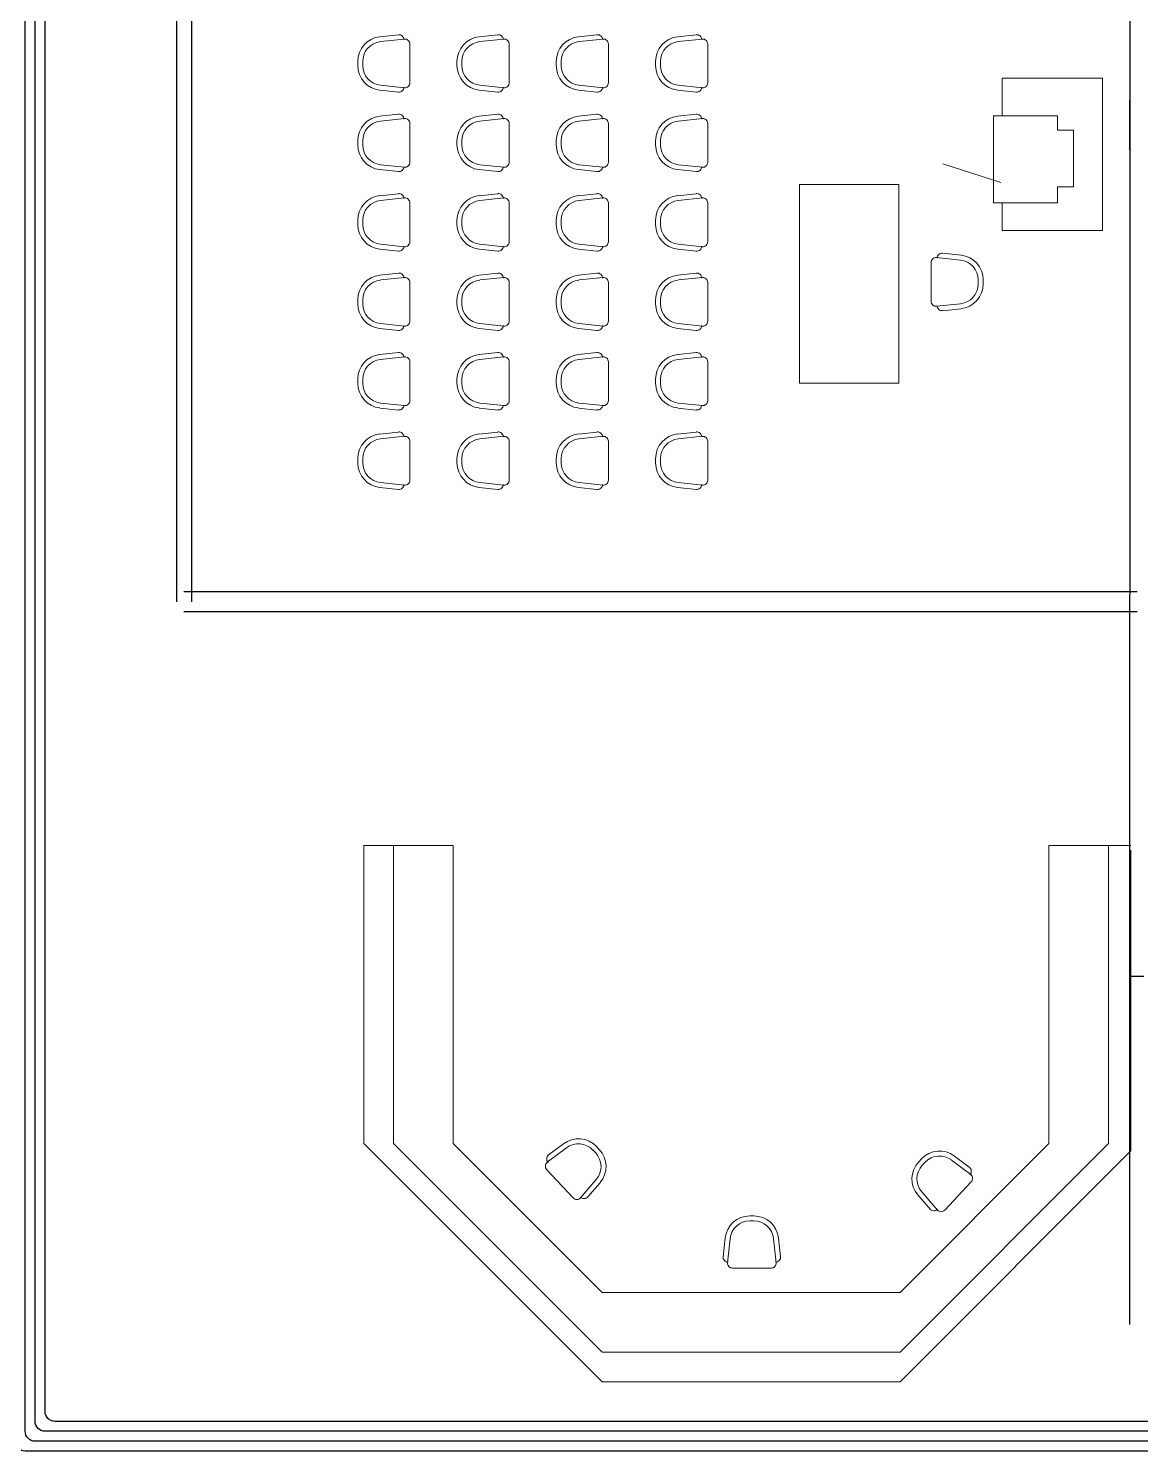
# Model space of a CAD drawing. Extents: x -59 to 582, y -1177 to 100.
# Drawn here: x 15.83 to 27.03, y -48.82 to -34.46 of the extents above; entities that cross this region are included whole.
import ezdxf

# ---------------------------------------------------------------- set-up
doc = ezdxf.new("R2010")
doc.units = 0
doc.header["$LTSCALE"] = 0.15
doc.layers.add('0 sockets', color=252, linetype='Continuous')
doc.layers.add('grocol', color=252, linetype='Continuous')
for name, color, linetype, lineweight in [('anal', 252, 'Continuous', 20), ('elev', 252, 'Continuous', 9), ('FUR', 252, 'Continuous', 9), ('wall', 252, 'Continuous', 30)]:
    doc.layers.add(name, color=color, linetype=linetype, lineweight=lineweight)

# ---------------------------------------------------------------- blocks, each defined once
blk = doc.blocks.new('ARCH')
at = {"layer": 'anal'}
for p, q in [((19.212, 343.146), (19.212, 346.146)), ((19.212, 346.146), (20.112, 346.146)), ((19.512, 343.146), (19.512, 346.146)), ((20.112, 343.146), (20.112, 346.146)), ((26.112, 343.146), (26.112, 346.146)), ((26.112, 346.146), (26.937, 346.146)), ((26.712, 343.146), (26.712, 346.146)), ((26.937, 346.1), (26.937, 343.071)), ((21.612, 340.746), (19.212, 343.146)), ((21.612, 341.046), (19.512, 343.146)), ((20.112, 343.146), (21.612, 341.646)), ((24.612, 341.646), (26.112, 343.146)), ((26.712, 343.146), (24.612, 341.046)), ((24.612, 340.746), (26.937, 343.071)), ((21.612, 341.646), (24.612, 341.646)), ((21.612, 341.046), (24.612, 341.046)), ((21.612, 340.746), (24.612, 340.746))]:
    blk.add_line(p, q, dxfattribs=at)
at = {"layer": 'elev', "ltscale": 0.5}
for p, q in [((26.651, 353.873), (25.642, 353.873)), ((25.642, 353.873), (25.642, 353.493)), ((26.651, 352.339), (26.651, 353.873)), ((25.555, 353.493), (25.555, 352.617)), ((26.198, 353.493), (25.555, 353.493)), ((26.198, 353.347), (26.198, 353.493)), ((26.359, 353.347), (26.198, 353.347)), ((26.359, 352.777), (26.359, 353.347)), ((25.628, 352.821), (25.043, 353.011)), ((26.198, 352.777), (26.359, 352.777)), ((26.198, 352.617), (26.198, 352.777)), ((25.555, 352.617), (26.198, 352.617)), ((25.642, 352.617), (25.642, 352.339)), ((25.642, 352.339), (26.651, 352.339))]:
    blk.add_line(p, q, dxfattribs=at)
at = {"layer": 'FUR'}
for p, q in [((19.56, 354.309), (19.373, 354.289)), ((19.621, 354.266), (19.379, 354.24)), ((19.675, 354.216), (19.675, 353.825)), ((20.56, 354.309), (20.373, 354.289)), ((20.621, 354.266), (20.379, 354.24)), ((20.675, 354.216), (20.675, 353.825)), ((21.56, 354.309), (21.373, 354.289)), ((21.621, 354.266), (21.379, 354.24)), ((21.675, 354.216), (21.675, 353.825)), ((22.56, 354.309), (22.373, 354.289)), ((22.621, 354.266), (22.379, 354.24)), ((22.675, 354.216), (22.675, 353.825)), ((19.15, 354), (19.15, 354.041)), ((19.2, 354), (19.2, 354.041)), ((20.15, 354), (20.15, 354.041)), ((20.2, 354), (20.2, 354.041)), ((21.15, 354), (21.15, 354.041)), ((21.2, 354), (21.2, 354.041)), ((22.15, 354), (22.15, 354.041)), ((22.2, 354), (22.2, 354.041)), ((19.621, 353.775), (19.379, 353.801)), ((20.621, 353.775), (20.379, 353.801)), ((21.621, 353.775), (21.379, 353.801)), ((22.621, 353.775), (22.379, 353.801)), ((19.56, 353.731), (19.373, 353.751)), ((20.56, 353.731), (20.373, 353.751)), ((21.56, 353.731), (21.373, 353.751)), ((22.56, 353.731), (22.373, 353.751)), ((19.56, 353.509), (19.373, 353.489)), ((20.56, 353.509), (20.373, 353.489)), ((21.56, 353.509), (21.373, 353.489)), ((22.56, 353.509), (22.373, 353.489)), ((19.621, 353.466), (19.379, 353.44)), ((19.675, 353.416), (19.675, 353.025)), ((20.621, 353.466), (20.379, 353.44)), ((20.675, 353.416), (20.675, 353.025)), ((21.621, 353.466), (21.379, 353.44)), ((21.675, 353.416), (21.675, 353.025)), ((22.621, 353.466), (22.379, 353.44)), ((22.675, 353.416), (22.675, 353.025)), ((19.15, 353.2), (19.15, 353.241)), ((19.2, 353.2), (19.2, 353.241)), ((20.15, 353.2), (20.15, 353.241)), ((20.2, 353.2), (20.2, 353.241)), ((21.15, 353.2), (21.15, 353.241)), ((21.2, 353.2), (21.2, 353.241)), ((22.15, 353.2), (22.15, 353.241)), ((22.2, 353.2), (22.2, 353.241)), ((19.56, 352.931), (19.373, 352.951)), ((19.621, 352.975), (19.379, 353.001)), ((20.56, 352.931), (20.373, 352.951)), ((20.621, 352.975), (20.379, 353.001)), ((21.56, 352.931), (21.373, 352.951)), ((21.621, 352.975), (21.379, 353.001)), ((22.56, 352.931), (22.373, 352.951)), ((22.621, 352.975), (22.379, 353.001)), ((23.6, 352.8), (23.6, 350.8)), ((24.6, 352.8), (23.6, 352.8)), ((24.6, 350.8), (24.6, 352.8)), ((19.56, 352.709), (19.373, 352.689)), ((19.621, 352.666), (19.379, 352.64)), ((20.56, 352.709), (20.373, 352.689)), ((20.621, 352.666), (20.379, 352.64)), ((21.56, 352.709), (21.373, 352.689)), ((21.621, 352.666), (21.379, 352.64)), ((22.56, 352.709), (22.373, 352.689)), ((22.621, 352.666), (22.379, 352.64)), ((19.675, 352.616), (19.675, 352.225)), ((20.675, 352.616), (20.675, 352.225)), ((21.675, 352.616), (21.675, 352.225)), ((22.675, 352.616), (22.675, 352.225)), ((19.15, 352.4), (19.15, 352.441)), ((19.2, 352.4), (19.2, 352.441)), ((20.15, 352.4), (20.15, 352.441)), ((20.2, 352.4), (20.2, 352.441)), ((21.15, 352.4), (21.15, 352.441)), ((21.2, 352.4), (21.2, 352.441)), ((22.15, 352.4), (22.15, 352.441)), ((22.2, 352.4), (22.2, 352.441)), ((19.621, 352.175), (19.379, 352.201)), ((20.621, 352.175), (20.379, 352.201)), ((21.621, 352.175), (21.379, 352.201)), ((22.621, 352.175), (22.379, 352.201)), ((19.56, 352.131), (19.373, 352.151)), ((20.56, 352.131), (20.373, 352.151)), ((21.56, 352.131), (21.373, 352.151)), ((22.56, 352.131), (22.373, 352.151)), ((24.979, 352.066), (25.221, 352.04)), ((25.04, 352.109), (25.227, 352.089)), ((19.56, 351.909), (19.373, 351.889)), ((20.56, 351.909), (20.373, 351.889)), ((21.56, 351.909), (21.373, 351.889)), ((22.56, 351.909), (22.373, 351.889)), ((24.925, 352.016), (24.925, 351.625)), ((19.621, 351.866), (19.379, 351.84)), ((19.675, 351.816), (19.675, 351.425)), ((20.621, 351.866), (20.379, 351.84)), ((20.675, 351.816), (20.675, 351.425)), ((21.621, 351.866), (21.379, 351.84)), ((21.675, 351.816), (21.675, 351.425)), ((22.621, 351.866), (22.379, 351.84)), ((22.675, 351.816), (22.675, 351.425)), ((25.4, 351.8), (25.4, 351.841)), ((25.45, 351.8), (25.45, 351.841)), ((19.15, 351.6), (19.15, 351.641)), ((19.2, 351.6), (19.2, 351.641)), ((20.15, 351.6), (20.15, 351.641)), ((20.2, 351.6), (20.2, 351.641)), ((21.15, 351.6), (21.15, 351.641)), ((21.2, 351.6), (21.2, 351.641)), ((22.15, 351.6), (22.15, 351.641)), ((22.2, 351.6), (22.2, 351.641)), ((24.979, 351.575), (25.221, 351.601)), ((25.04, 351.531), (25.227, 351.551)), ((19.56, 351.331), (19.373, 351.351)), ((19.621, 351.375), (19.379, 351.401)), ((20.56, 351.331), (20.373, 351.351)), ((20.621, 351.375), (20.379, 351.401)), ((21.56, 351.331), (21.373, 351.351)), ((21.621, 351.375), (21.379, 351.401)), ((22.56, 351.331), (22.373, 351.351)), ((22.621, 351.375), (22.379, 351.401)), ((19.56, 351.109), (19.373, 351.089)), ((19.621, 351.066), (19.379, 351.04)), ((20.56, 351.109), (20.373, 351.089)), ((20.621, 351.066), (20.379, 351.04)), ((21.56, 351.109), (21.373, 351.089)), ((21.621, 351.066), (21.379, 351.04)), ((22.56, 351.109), (22.373, 351.089)), ((22.621, 351.066), (22.379, 351.04)), ((19.675, 351.016), (19.675, 350.625)), ((20.675, 351.016), (20.675, 350.625)), ((21.675, 351.016), (21.675, 350.625)), ((22.675, 351.016), (22.675, 350.625)), ((19.15, 350.8), (19.15, 350.841)), ((19.2, 350.8), (19.2, 350.841)), ((20.15, 350.8), (20.15, 350.841)), ((20.2, 350.8), (20.2, 350.841)), ((21.15, 350.8), (21.15, 350.841)), ((21.2, 350.8), (21.2, 350.841)), ((22.15, 350.8), (22.15, 350.841)), ((22.2, 350.8), (22.2, 350.841)), ((23.6, 350.8), (24.6, 350.8)), ((19.56, 350.531), (19.373, 350.551)), ((19.621, 350.575), (19.379, 350.601)), ((20.56, 350.531), (20.373, 350.551)), ((20.621, 350.575), (20.379, 350.601)), ((21.56, 350.531), (21.373, 350.551)), ((21.621, 350.575), (21.379, 350.601)), ((22.56, 350.531), (22.373, 350.551)), ((22.621, 350.575), (22.379, 350.601)), ((19.56, 350.309), (19.373, 350.289)), ((19.621, 350.266), (19.379, 350.24)), ((19.675, 350.216), (19.675, 349.825)), ((20.56, 350.309), (20.373, 350.289)), ((20.621, 350.266), (20.379, 350.24)), ((20.675, 350.216), (20.675, 349.825)), ((21.56, 350.309), (21.373, 350.289)), ((21.621, 350.266), (21.379, 350.24)), ((21.675, 350.216), (21.675, 349.825)), ((22.56, 350.309), (22.373, 350.289)), ((22.621, 350.266), (22.379, 350.24)), ((22.675, 350.216), (22.675, 349.825)), ((19.15, 350), (19.15, 350.041)), ((19.2, 350), (19.2, 350.041)), ((20.15, 350), (20.15, 350.041)), ((20.2, 350), (20.2, 350.041)), ((21.15, 350), (21.15, 350.041)), ((21.2, 350), (21.2, 350.041)), ((22.15, 350), (22.15, 350.041)), ((22.2, 350), (22.2, 350.041)), ((19.621, 349.775), (19.379, 349.801)), ((20.621, 349.775), (20.379, 349.801)), ((21.621, 349.775), (21.379, 349.801)), ((22.621, 349.775), (22.379, 349.801)), ((19.56, 349.731), (19.373, 349.751)), ((20.56, 349.731), (20.373, 349.751)), ((21.56, 349.731), (21.373, 349.751)), ((22.56, 349.731), (22.373, 349.751)), ((21.059, 342.956), (21.253, 343.103)), ((21.073, 343.03), (21.223, 343.143)), ((21.519, 343.081), (21.547, 343.051)), ((21.555, 343.115), (21.583, 343.085)), ((25.31, 342.906), (25.16, 343.019)), ((21.321, 342.598), (21.053, 342.883)), ((24.828, 342.991), (24.8, 342.962)), ((24.864, 342.957), (24.836, 342.927)), ((25.324, 342.833), (25.13, 342.979)), ((21.395, 342.599), (21.553, 342.784)), ((21.469, 342.609), (21.591, 342.751)), ((25.062, 342.474), (25.33, 342.759)), ((24.914, 342.485), (24.792, 342.628)), ((24.988, 342.475), (24.83, 342.66)), ((23.14, 342.416), (23.099, 342.416)), ((23.14, 342.366), (23.099, 342.366)), ((22.83, 342.006), (22.85, 342.193)), ((22.874, 341.945), (22.9, 342.187)), ((23.365, 341.945), (23.339, 342.187)), ((23.408, 342.006), (23.388, 342.193)), ((22.924, 341.891), (23.315, 341.891))]:
    blk.add_line(p, q, dxfattribs=at)
for centre, radius, start, end in [((19.4, 354.041), 0.25, 96.143, 180), ((19.4, 354.041), 0.2, 96.143, 180), ((19.565, 354.26), 0.05, 0, 96.143), ((19.625, 354.216), 0.05, 0, 94.9697), ((20.4, 354.041), 0.25, 96.143, 180), ((20.4, 354.041), 0.2, 96.143, 180), ((20.565, 354.26), 0.05, 0, 96.143), ((20.625, 354.216), 0.05, 0, 94.9697), ((21.4, 354.041), 0.25, 96.143, 180), ((21.4, 354.041), 0.2, 96.143, 180), ((21.565, 354.26), 0.05, 0, 96.143), ((21.625, 354.216), 0.05, 0, 94.9697), ((22.4, 354.041), 0.25, 96.143, 180), ((22.4, 354.041), 0.2, 96.143, 180), ((22.565, 354.26), 0.05, 0, 96.143), ((22.625, 354.216), 0.05, 0, 94.9697), ((19.4, 354), 0.25, 180, 263.857), ((19.4, 354), 0.2, 180, 263.857), ((20.4, 354), 0.25, 180, 263.857), ((20.4, 354), 0.2, 180, 263.857), ((21.4, 354), 0.25, 180, 263.857), ((21.4, 354), 0.2, 180, 263.857), ((22.4, 354), 0.25, 180, 263.857), ((22.4, 354), 0.2, 180, 263.857), ((19.565, 353.781), 0.05, 263.857, 0), ((19.625, 353.825), 0.05, 265.0303, 0), ((20.565, 353.781), 0.05, 263.857, 0), ((20.625, 353.825), 0.05, 265.0303, 0), ((21.565, 353.781), 0.05, 263.857, 0), ((21.625, 353.825), 0.05, 265.0303, 0), ((22.565, 353.781), 0.05, 263.857, 0), ((22.625, 353.825), 0.05, 265.0303, 0), ((19.4, 353.241), 0.25, 96.143, 180), ((19.565, 353.46), 0.05, 0, 96.143), ((20.4, 353.241), 0.25, 96.143, 180), ((20.565, 353.46), 0.05, 0, 96.143), ((21.4, 353.241), 0.25, 96.143, 180), ((21.565, 353.46), 0.05, 0, 96.143), ((22.4, 353.241), 0.25, 96.143, 180), ((22.565, 353.46), 0.05, 0, 96.143), ((19.4, 353.241), 0.2, 96.143, 180), ((19.625, 353.416), 0.05, 0, 94.9697), ((20.4, 353.241), 0.2, 96.143, 180), ((20.625, 353.416), 0.05, 0, 94.9697), ((21.4, 353.241), 0.2, 96.143, 180), ((21.625, 353.416), 0.05, 0, 94.9697), ((22.4, 353.241), 0.2, 96.143, 180), ((22.625, 353.416), 0.05, 0, 94.9697), ((19.4, 353.2), 0.25, 180, 263.857), ((19.4, 353.2), 0.2, 180, 263.857), ((20.4, 353.2), 0.25, 180, 263.857), ((20.4, 353.2), 0.2, 180, 263.857), ((21.4, 353.2), 0.25, 180, 263.857), ((21.4, 353.2), 0.2, 180, 263.857), ((22.4, 353.2), 0.25, 180, 263.857), ((22.4, 353.2), 0.2, 180, 263.857), ((19.565, 352.981), 0.05, 263.857, 0), ((19.625, 353.025), 0.05, 265.0303, 0), ((20.565, 352.981), 0.05, 263.857, 0), ((20.625, 353.025), 0.05, 265.0303, 0), ((21.565, 352.981), 0.05, 263.857, 0), ((21.625, 353.025), 0.05, 265.0303, 0), ((22.565, 352.981), 0.05, 263.857, 0), ((22.625, 353.025), 0.05, 265.0303, 0), ((19.4, 352.441), 0.25, 96.143, 180), ((19.4, 352.441), 0.2, 96.143, 180), ((19.565, 352.66), 0.05, 0, 96.143), ((19.625, 352.616), 0.05, 0, 94.9697), ((20.4, 352.441), 0.25, 96.143, 180), ((20.4, 352.441), 0.2, 96.143, 180), ((20.565, 352.66), 0.05, 0, 96.143), ((20.625, 352.616), 0.05, 0, 94.9697), ((21.4, 352.441), 0.25, 96.143, 180), ((21.4, 352.441), 0.2, 96.143, 180), ((21.565, 352.66), 0.05, 0, 96.143), ((21.625, 352.616), 0.05, 0, 94.9697), ((22.4, 352.441), 0.25, 96.143, 180), ((22.4, 352.441), 0.2, 96.143, 180), ((22.565, 352.66), 0.05, 0, 96.143), ((22.625, 352.616), 0.05, 0, 94.9697), ((19.4, 352.4), 0.25, 180, 263.857), ((19.4, 352.4), 0.2, 180, 263.857), ((20.4, 352.4), 0.25, 180, 263.857), ((20.4, 352.4), 0.2, 180, 263.857), ((21.4, 352.4), 0.25, 180, 263.857), ((21.4, 352.4), 0.2, 180, 263.857), ((22.4, 352.4), 0.25, 180, 263.857), ((22.4, 352.4), 0.2, 180, 263.857), ((19.625, 352.225), 0.05, 265.0303, 0), ((20.625, 352.225), 0.05, 265.0303, 0), ((21.625, 352.225), 0.05, 265.0303, 0), ((22.625, 352.225), 0.05, 265.0303, 0), ((19.565, 352.181), 0.05, 263.857, 0), ((20.565, 352.181), 0.05, 263.857, 0), ((21.565, 352.181), 0.05, 263.857, 0), ((22.565, 352.181), 0.05, 263.857, 0), ((24.975, 352.016), 0.05, 85.0303, 180), ((25.035, 352.06), 0.05, 83.857, 180), ((25.2, 351.841), 0.25, 0, 83.857), ((19.565, 351.86), 0.05, 0, 96.143), ((20.565, 351.86), 0.05, 0, 96.143), ((21.565, 351.86), 0.05, 0, 96.143), ((22.565, 351.86), 0.05, 0, 96.143), ((25.2, 351.841), 0.2, 0, 83.857), ((19.4, 351.641), 0.25, 96.143, 180), ((19.4, 351.641), 0.2, 96.143, 180), ((19.625, 351.816), 0.05, 0, 94.9697), ((20.4, 351.641), 0.25, 96.143, 180), ((20.4, 351.641), 0.2, 96.143, 180), ((20.625, 351.816), 0.05, 0, 94.9697), ((21.4, 351.641), 0.25, 96.143, 180), ((21.4, 351.641), 0.2, 96.143, 180), ((21.625, 351.816), 0.05, 0, 94.9697), ((22.4, 351.641), 0.25, 96.143, 180), ((22.4, 351.641), 0.2, 96.143, 180), ((22.625, 351.816), 0.05, 0, 94.9697), ((25.2, 351.8), 0.2, 276.143, 0), ((25.2, 351.8), 0.25, 276.143, 0), ((24.975, 351.625), 0.05, 180, 274.9697), ((19.4, 351.6), 0.25, 180, 263.857), ((19.4, 351.6), 0.2, 180, 263.857), ((20.4, 351.6), 0.25, 180, 263.857), ((20.4, 351.6), 0.2, 180, 263.857), ((21.4, 351.6), 0.25, 180, 263.857), ((21.4, 351.6), 0.2, 180, 263.857), ((22.4, 351.6), 0.25, 180, 263.857), ((22.4, 351.6), 0.2, 180, 263.857), ((25.035, 351.581), 0.05, 180, 276.143), ((19.565, 351.381), 0.05, 263.857, 0), ((19.625, 351.425), 0.05, 265.0303, 0), ((20.565, 351.381), 0.05, 263.857, 0), ((20.625, 351.425), 0.05, 265.0303, 0), ((21.565, 351.381), 0.05, 263.857, 0), ((21.625, 351.425), 0.05, 265.0303, 0), ((22.565, 351.381), 0.05, 263.857, 0), ((22.625, 351.425), 0.05, 265.0303, 0), ((19.4, 350.841), 0.25, 96.143, 180), ((19.565, 351.06), 0.05, 0, 96.143), ((19.625, 351.016), 0.05, 0, 94.9697), ((20.4, 350.841), 0.25, 96.143, 180), ((20.565, 351.06), 0.05, 0, 96.143), ((20.625, 351.016), 0.05, 0, 94.9697), ((21.4, 350.841), 0.25, 96.143, 180), ((21.565, 351.06), 0.05, 0, 96.143), ((21.625, 351.016), 0.05, 0, 94.9697), ((22.4, 350.841), 0.25, 96.143, 180), ((22.565, 351.06), 0.05, 0, 96.143), ((22.625, 351.016), 0.05, 0, 94.9697), ((19.4, 350.841), 0.2, 96.143, 180), ((20.4, 350.841), 0.2, 96.143, 180), ((21.4, 350.841), 0.2, 96.143, 180), ((22.4, 350.841), 0.2, 96.143, 180), ((19.4, 350.8), 0.25, 180, 263.857), ((19.4, 350.8), 0.2, 180, 263.857), ((20.4, 350.8), 0.25, 180, 263.857), ((20.4, 350.8), 0.2, 180, 263.857), ((21.4, 350.8), 0.25, 180, 263.857), ((21.4, 350.8), 0.2, 180, 263.857), ((22.4, 350.8), 0.25, 180, 263.857), ((22.4, 350.8), 0.2, 180, 263.857), ((19.625, 350.625), 0.05, 265.0303, 0), ((20.625, 350.625), 0.05, 265.0303, 0), ((21.625, 350.625), 0.05, 265.0303, 0), ((22.625, 350.625), 0.05, 265.0303, 0), ((19.565, 350.581), 0.05, 263.857, 0), ((20.565, 350.581), 0.05, 263.857, 0), ((21.565, 350.581), 0.05, 263.857, 0), ((22.565, 350.581), 0.05, 263.857, 0), ((19.4, 350.041), 0.25, 96.143, 180), ((19.4, 350.041), 0.2, 96.143, 180), ((19.565, 350.26), 0.05, 0, 96.143), ((19.625, 350.216), 0.05, 0, 94.9697), ((20.4, 350.041), 0.25, 96.143, 180), ((20.4, 350.041), 0.2, 96.143, 180), ((20.565, 350.26), 0.05, 0, 96.143), ((20.625, 350.216), 0.05, 0, 94.9697), ((21.4, 350.041), 0.25, 96.143, 180), ((21.4, 350.041), 0.2, 96.143, 180), ((21.565, 350.26), 0.05, 0, 96.143), ((21.625, 350.216), 0.05, 0, 94.9697), ((22.4, 350.041), 0.25, 96.143, 180), ((22.4, 350.041), 0.2, 96.143, 180), ((22.565, 350.26), 0.05, 0, 96.143), ((22.625, 350.216), 0.05, 0, 94.9697), ((19.4, 350), 0.25, 180, 263.857), ((19.4, 350), 0.2, 180, 263.857), ((20.4, 350), 0.25, 180, 263.857), ((20.4, 350), 0.2, 180, 263.857), ((21.4, 350), 0.25, 180, 263.857), ((21.4, 350), 0.2, 180, 263.857), ((22.4, 350), 0.25, 180, 263.857), ((22.4, 350), 0.2, 180, 263.857), ((19.565, 349.781), 0.05, 263.857, 0), ((19.625, 349.825), 0.05, 265.0303, 0), ((20.565, 349.781), 0.05, 263.857, 0), ((20.625, 349.825), 0.05, 265.0303, 0), ((21.565, 349.781), 0.05, 263.857, 0), ((21.625, 349.825), 0.05, 265.0303, 0), ((22.565, 349.781), 0.05, 263.857, 0), ((22.625, 349.825), 0.05, 265.0303, 0), ((21.373, 342.943), 0.25, 43.2547, 127.1117), ((21.103, 342.99), 0.05, 127.1117, 223.2547), ((21.373, 342.943), 0.2, 43.2547, 127.1117), ((21.401, 342.914), 0.2, 319.3977, 43.2547), ((21.401, 342.914), 0.25, 319.3977, 43.2547), ((25.01, 342.82), 0.25, 52.8883, 136.7453), ((25.01, 342.82), 0.2, 52.8883, 136.7453), ((21.09, 342.917), 0.05, 128.285, 223.2547), ((24.982, 342.79), 0.25, 136.7453, 220.6023), ((24.982, 342.79), 0.2, 136.7453, 220.6023), ((25.28, 342.866), 0.05, 316.7453, 52.8883), ((25.293, 342.793), 0.05, 316.7453, 51.715), ((21.357, 342.632), 0.05, 223.2547, 318.2244), ((21.431, 342.641), 0.05, 223.2547, 319.3977), ((24.952, 342.518), 0.05, 220.6023, 316.7453), ((25.026, 342.509), 0.05, 221.7756, 316.7453), ((23.099, 342.166), 0.25, 90, 173.857), ((23.099, 342.166), 0.2, 90, 173.857), ((23.14, 342.166), 0.25, 6.143, 90), ((23.14, 342.166), 0.2, 6.143, 90), ((22.88, 342.001), 0.05, 173.857, 270), ((23.359, 342.001), 0.05, 270, 6.143), ((22.924, 341.941), 0.05, 175.0303, 270), ((23.315, 341.941), 0.05, 270, 4.9697)]:
    blk.add_arc(centre, radius, start, end, dxfattribs=at)
at = {"layer": 'grocol', "ltscale": 0.5}
for p, q in [((26.927, 344.826), (26.927, 348.67)), ((27.068, 344.826), (26.927, 344.826))]:
    blk.add_line(p, q, dxfattribs=at)
at = {"layer": 'wall'}
for p, q in [((17.325, 355.583), (17.325, 348.6)), ((17.475, 355.125), (17.475, 348.6)), ((26.925, 354.525), (26.925, 353.75)), ((26.925, 354.525), (26.925, 353.75)), ((26.925, 353.823), (26.925, 352.983)), ((26.925, 353.65), (26.925, 353.15)), ((26.925, 353.15), (26.925, 353.65)), ((26.925, 353.65), (26.925, 353.15)), ((26.925, 353.65), (26.925, 353.15)), ((26.925, 353.05), (26.925, 348.675)), ((26.925, 353.05), (26.925, 352.8)), ((27, 348.7), (17.4, 348.7)), ((27, 348.5), (17.4, 348.5)), ((26.923, 348.52), (26.923, 341.323))]:
    blk.add_line(p, q, dxfattribs=at)
blk = doc.blocks.new('EE')
at = {"layer": '0 sockets'}
h = blk.add_hatch(color=6, dxfattribs=at)
h.dxf.hatch_style = 1
h.paths.add_polyline_path([(582.394, 81.841), (-59.115, 81.841), (-59.115, -114.582), (582.394, -114.582)])
h.paths.add_polyline_path([(577.394, 76.841), (577.394, -109.582), (-54.115, -109.582), (-54.115, 76.841)], flags=16)
h.paths.add_polyline_path([(408.026, -15.139, -1), (406.517, -15.139, -1)], flags=0)
h.paths.add_polyline_path([(457.783, -31.119, 0.414214), (457.683, -31.019), (444.311, -31.019, 0.414214), (444.211, -31.119), (444.211, -48.447), (415.834, -48.447), (415.834, -19.483), (417.425, -19.483, 0.414214), (417.525, -19.383), (417.525, -15.239, 0.414214), (417.425, -15.139), (407.274, -15.139), (407.271, -15.893), (407.271, -15.139), (417.525, -15.139), (417.525, -19.483), (415.934, -19.483, 0.414214), (415.834, -19.583), (415.834, -48.347, 0.414214), (415.934, -48.447), (444.111, -48.447, 0.414214), (444.211, -48.347), (444.211, -31.019), (457.783, -31.019)], flags=0)
h.paths.add_polyline_path([(244.611, -46.068), (244.611, -46.014), (244.523, -46.014, -0.279526)], flags=0)
h.paths.add_polyline_path([(404.69, 26.947), (525.035, 26.947), (525.035, 46.285), (404.69, 46.285)], flags=8)
h.paths.add_polyline_path([(202.644, 24.078), (289.319, 24.078), (289.319, 38.411), (202.644, 38.411)], flags=8)
h.paths.add_polyline_path([(30.92, 26.429), (112.59, 26.429), (112.59, 40.761), (30.92, 40.761)], flags=8)
h.paths.add_polyline_path([(441.881, -10.206), (442.216, -10.206), (442.216, -9.756), (441.881, -9.756)], flags=8)
h.paths.add_polyline_path([(422.272, -10.246), (422.622, -10.246), (422.622, -9.796), (422.272, -9.796)], flags=8)
h.paths.add_polyline_path([(406.509, -14.41), (406.859, -14.41), (406.859, -13.96), (406.509, -13.96)], flags=8)
h.paths.add_polyline_path([(406.21, -35.713), (406.546, -35.713), (406.546, -35.263), (406.21, -35.263)], flags=8)
h.paths.add_polyline_path([(422.841, -60.607), (423.191, -60.607), (423.191, -60.157), (422.841, -60.157)], flags=8)
h.paths.add_polyline_path([(442.391, -60.84), (442.755, -60.84), (442.755, -60.39), (442.391, -60.39)], flags=8)
h.paths.add_polyline_path([(456.844, -54.1), (457.194, -54.1), (457.194, -53.65), (456.844, -53.65)], flags=8)
h.paths.add_polyline_path([(470.858, -50.81), (471.208, -50.81), (471.208, -50.36), (470.858, -50.36)], flags=8)
h.paths.add_polyline_path([(490.123, -50.756), (490.345, -50.756), (490.345, -50.306), (490.123, -50.306)], flags=8)
h.paths.add_polyline_path([(225.509, -20.343), (226.134, -20.343), (226.134, -20.118), (225.509, -20.118)], flags=8)
h.paths.add_polyline_path([(233.7, -19.938), (234.325, -19.938), (234.325, -19.713), (233.7, -19.713)], flags=8)
h.paths.add_polyline_path([(241.875, -19.552), (242.5, -19.552), (242.5, -19.327), (241.875, -19.327)], flags=8)
h.paths.add_polyline_path([(245.171, -24.632), (245.796, -24.632), (245.796, -24.407), (245.171, -24.407)], flags=8)
h.paths.add_polyline_path([(247.813, -19.255), (248.438, -19.255), (248.438, -19.03), (247.813, -19.03)], flags=8)
h.paths.add_polyline_path([(249.648, -13.387), (250.273, -13.387), (250.273, -13.162), (249.648, -13.162)], flags=8)
h.paths.add_polyline_path([(257.323, -15.794), (257.948, -15.794), (257.948, -15.569), (257.323, -15.569)], flags=8)
h.paths.add_polyline_path([(257.582, -13.183), (258.157, -13.183), (258.157, -12.958), (257.582, -12.958)], flags=8)
h.paths.add_polyline_path([(264.064, -13.101), (264.664, -13.101), (264.664, -12.876), (264.064, -12.876)], flags=8)
h.paths.add_polyline_path([(288.789, -40.902), (289.364, -40.902), (289.364, -40.677), (288.789, -40.677)], flags=8)
h.paths.add_polyline_path([(280.687, -41.005), (281.262, -41.005), (281.262, -40.78), (280.687, -40.78)], flags=8)
h.paths.add_polyline_path([(270.864, -40.875), (271.439, -40.875), (271.439, -40.65), (270.864, -40.65)], flags=8)
h.paths.add_polyline_path([(261.434, -40.771), (262.009, -40.771), (262.009, -40.546), (261.434, -40.546)], flags=8)
h.paths.add_polyline_path([(254.764, -40.853), (255.339, -40.853), (255.339, -40.628), (254.764, -40.628)], flags=8)
h.paths.add_polyline_path([(247.008, -40.845), (247.583, -40.845), (247.583, -40.62), (247.008, -40.62)], flags=8)
h.paths.add_polyline_path([(245.852, -36.479), (246.427, -36.479), (246.427, -36.254), (245.852, -36.254)], flags=8)
h.paths.add_polyline_path([(243.934, -41.639), (244.509, -41.639), (244.509, -41.414), (243.934, -41.414)], flags=8)
h.paths.add_polyline_path([(245.534, -46.587), (246.059, -46.587), (246.059, -46.362), (245.534, -46.362)], flags=8)
h.paths.add_polyline_path([(245.361, -51.832), (245.911, -51.832), (245.911, -51.607), (245.361, -51.607)], flags=8)
h.paths.add_polyline_path([(239.721, -52.272), (240.321, -52.272), (240.321, -52.047), (239.721, -52.047)], flags=8)
h.paths.add_polyline_path([(232.069, -52.917), (232.669, -52.917), (232.669, -52.692), (232.069, -52.692)], flags=8)
h.paths.add_polyline_path([(225.559, -53.646), (226.159, -53.646), (226.159, -53.421), (225.559, -53.421)], flags=8)
h.paths.add_polyline_path([(227.614, -48.128), (228.214, -48.128), (228.214, -47.903), (227.614, -47.903)], flags=8)
h.paths.add_polyline_path([(219.528, -49.489), (220.128, -49.489), (220.128, -49.264), (219.528, -49.264)], flags=8)
h.paths.add_polyline_path([(217.77, -44.284), (218.37, -44.284), (218.37, -44.059), (217.77, -44.059)], flags=8)
h.paths.add_polyline_path([(216.443, -34.713), (217.043, -34.713), (217.043, -34.488), (216.443, -34.488)], flags=8)
h.paths.add_polyline_path([(216.799, -27.091), (217.399, -27.091), (217.399, -26.866), (216.799, -26.866)], flags=8)
h.paths.add_polyline_path([(216.729, -21.755), (217.279, -21.755), (217.279, -21.53), (216.729, -21.53)], flags=8)
h.paths.add_polyline_path([(84.862, -42.445), (85.387, -42.445), (85.387, -42.22), (84.862, -42.22)], flags=8)
h.paths.add_polyline_path([(82.46, -48.761), (83.01, -48.761), (83.01, -48.536), (82.46, -48.536)], flags=8)
h.paths.add_polyline_path([(78.417, -48.71), (78.942, -48.71), (78.942, -48.485), (78.417, -48.485)], flags=8)
h.paths.add_polyline_path([(75.547, -42.452), (76.072, -42.452), (76.072, -42.227), (75.547, -42.227)], flags=8)
h.paths.add_polyline_path([(74.019, -42.418), (74.544, -42.418), (74.544, -42.193), (74.019, -42.193)], flags=8)
h.paths.add_polyline_path([(72.86, -48.761), (73.385, -48.761), (73.385, -48.536), (72.86, -48.536)], flags=8)
h.paths.add_polyline_path([(68.651, -48.707), (69.176, -48.707), (69.176, -48.482), (68.651, -48.482)], flags=8)
h.paths.add_polyline_path([(69.271, -42.456), (69.796, -42.456), (69.796, -42.231), (69.271, -42.231)], flags=8)
h.paths.add_polyline_path([(65.66, -42.443), (66.185, -42.443), (66.185, -42.218), (65.66, -42.218)], flags=8)
h.paths.add_polyline_path([(63.354, -48.708), (63.879, -48.708), (63.879, -48.483), (63.354, -48.483)], flags=8)
h.paths.add_polyline_path([(58.957, -48.718), (59.432, -48.718), (59.432, -48.493), (58.957, -48.493)], flags=8)
h.paths.add_polyline_path([(56.584, -43.041), (57.084, -43.041), (57.084, -42.816), (56.584, -42.816)], flags=8)
h.paths.add_polyline_path([(55.215, -39.312), (55.765, -39.312), (55.765, -39.087), (55.215, -39.087)], flags=8)
h.paths.add_polyline_path([(47.25, -39.118), (47.8, -39.118), (47.8, -38.893), (47.25, -38.893)], flags=8)
h.paths.add_polyline_path([(36.681, -56.177), (37.231, -56.177), (37.231, -55.952), (36.681, -55.952)], flags=8)
h.paths.add_polyline_path([(28.093, -56.08), (28.643, -56.08), (28.643, -55.855), (28.093, -55.855)], flags=8)
h.paths.add_polyline_path([(11.224, -49.617), (11.774, -49.617), (11.774, -49.392), (11.224, -49.392)], flags=8)
h.paths.add_polyline_path([(15.154, -39.272), (15.704, -39.272), (15.704, -39.047), (15.154, -39.047)], flags=8)
h.paths.add_polyline_path([(15.215, -30.394), (15.765, -30.394), (15.765, -30.169), (15.215, -30.169)], flags=8)
h.paths.add_polyline_path([(12.584, -22.24), (13.134, -22.24), (13.134, -22.015), (12.584, -22.015)], flags=8)
h.paths.add_polyline_path([(13.44, -29.574), (13.94, -29.574), (13.94, -29.349), (13.44, -29.349)], flags=8)

msp = doc.modelspace()

# ---------------------------------------------------------------- linework, layer by layer
at = {"layer": '0 sockets', "color": 6}
for points in [[(58.283, -35.012), (58.283, -30.691, 0.414214), (58.183, -30.591), (43.919, -30.591, 0.414214), (43.819, -30.691), (43.819, -48.382, -0.414214), (43.719, -48.482), (16.101, -48.482, -0.414214), (16.001, -48.382), (16.001, -19.881, -0.414214), (16.101, -19.781), (64.025, -19.781, 0.414214), (64.125, -19.681), (64.125, -16.904, -0.414214), (64.225, -16.804), (69.725, -16.804)], [(58.183, -35.012), (58.183, -30.791, 0.414214), (58.083, -30.691), (44.019, -30.691, 0.414214), (43.919, -30.791), (43.919, -48.482, -0.414214), (43.819, -48.582), (16.001, -48.582, -0.414214), (15.901, -48.482), (15.901, -21.591, 0.414214), (15.801, -21.491), (12.852, -21.491)], [(58.083, -35.012), (58.083, -30.891, 0.414214), (57.983, -30.791), (44.119, -30.791, 0.414214), (44.019, -30.891), (44.019, -48.582, -0.414214), (43.919, -48.682), (15.901, -48.682, -0.414214), (15.801, -48.582), (15.801, -30.308, 0.414214), (15.701, -30.208), (12.806, -30.208)], [(57.983, -35.012), (57.983, -30.991, 0.414214), (57.883, -30.891), (44.219, -30.891, 0.414214), (44.119, -30.991), (44.119, -48.682, -0.414214), (44.019, -48.782), (15.801, -48.782, -0.414214), (15.701, -48.682), (15.701, -31.129, 0.414214), (15.601, -31.029), (14.581, -31.029)]]:
    msp.add_lwpolyline(points, format="xyb", dxfattribs=at)

# ---------------------------------------------------------------- block references
at = {"layer": '0 sockets', "color": 3}
for name, p in [('EE', (0, 0)), ('ARCH', (0, -388.83))]:
    msp.add_blockref(name, p, dxfattribs=at)

doc.saveas('drawing.dxf')
